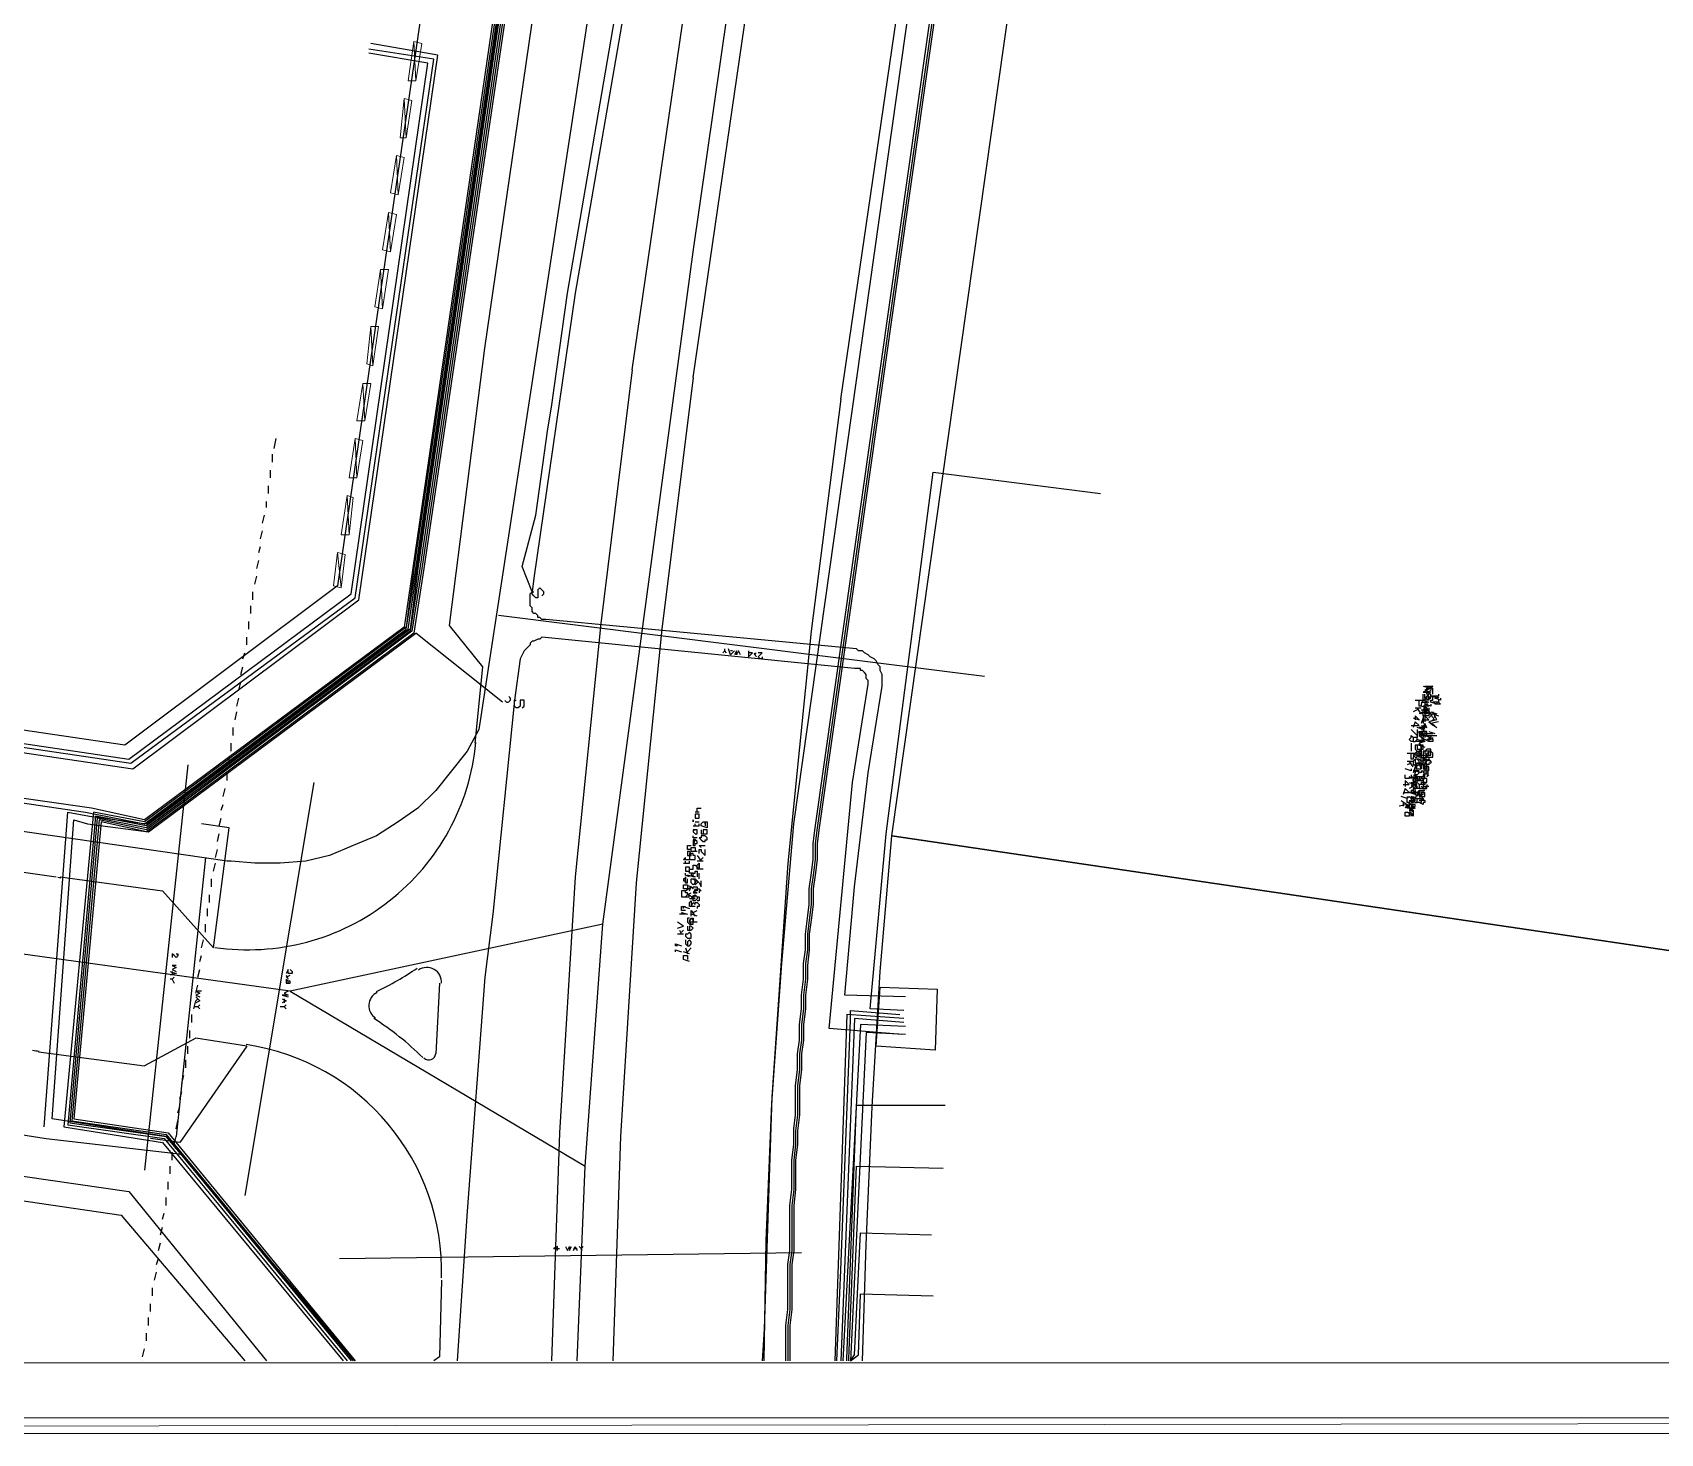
# Model space of a CAD drawing. Header units: inches. Extents: x 5 to 844, y 8 to 596.
# Drawn here: x 352.4 to 458.8, y 8.1 to 99.7 of the extents above; entities that cross this region are included whole.
import ezdxf

# ---------------------------------------------------------------- set-up
doc = ezdxf.new("R2010")
doc.units = ezdxf.units.IN
doc.header["$MEASUREMENT"] = 0
doc.layers.add('PDF_Geometry', color=7, linetype='Continuous', true_color=0x989898)

msp = doc.modelspace()

# ---------------------------------------------------------------- linework, layer by layer
at = {"layer": 'PDF_Geometry', "color": 3, "lineweight": 25}
for points in [[(262.93, 62.37), (268.46, 61.6), (334.93, 51.83), (355.88, 48.74), (359.74, 47.97), (376.84, 60.7), (377.48, 64.68), (408.85, 277.07), (409.49, 281.96), (398.05, 297.39), (393.81, 298.03), (395.61, 315), (400.24, 314.48), (415.92, 326.06), (437.65, 474.55), (441.25, 499.49), (428.52, 514.79), (423.25, 515.05), (424.54, 537.16), (433.15, 536.9), (448.71, 549.89), (454.88, 591.67)], [(454.62, 591.67), (448.58, 550.02), (433.15, 537.16), (424.41, 537.29), (422.99, 514.79), (428.39, 514.66), (441.12, 499.49), (437.39, 474.55), (415.66, 326.18), (400.24, 314.74), (395.48, 315.26), (393.68, 298.03), (397.92, 297.39), (409.37, 281.83), (408.72, 277.07), (377.35, 64.68), (376.84, 60.83), (359.74, 48.1), (356.4, 48.74), (354.47, 28.17), (360.9, 27.14), (372.72, 12.87)], [(455.01, 591.67), (448.83, 549.76), (433.28, 536.77), (424.79, 536.9), (423.38, 515.17), (428.65, 515.05), (441.51, 499.49), (437.78, 474.55), (416.05, 326.06), (400.37, 314.36), (395.87, 314.87), (394.07, 298.29), (398.18, 297.77), (409.75, 281.96), (409.11, 277.07), (377.74, 64.68), (377.1, 60.57), (359.87, 47.71), (356.65, 48.35), (354.85, 28.43), (361.15, 27.53), (373.24, 12.87)], [(455.13, 591.67), (448.96, 549.76), (433.28, 536.64), (424.92, 536.77), (423.64, 515.3), (428.65, 515.05), (441.64, 499.62), (437.91, 474.55), (416.18, 325.93), (400.37, 314.23), (395.87, 314.61), (394.19, 298.41), (398.18, 297.77), (409.88, 281.96), (409.24, 277.07), (377.87, 64.68), (377.22, 60.57), (359.87, 47.58), (356.78, 48.23), (354.98, 28.56), (361.15, 27.66), (373.37, 12.87)], [(455.26, 591.67), (449.09, 549.63), (433.28, 536.52), (425.05, 536.77), (423.64, 515.43), (428.65, 515.3), (441.76, 499.62), (438.04, 474.55), (416.31, 325.93), (400.37, 314.1), (395.99, 314.61), (394.32, 298.54), (398.18, 298.03), (410.01, 282.09), (409.37, 277.07), (378, 64.68), (377.35, 60.44), (359.87, 47.45), (356.91, 48.1), (355.11, 28.68), (361.28, 27.78), (373.5, 12.87)], [(400.24, 12.87), (400.37, 20.71), (400.75, 29.71), (401.39, 38.84), (402.17, 47.97), (411.55, 114.31), (429.81, 127.68), (435.08, 126.91), (436.62, 138.74), (430.19, 139.64), (416.69, 157.89), (434.18, 276.3), (448.06, 372.85), (466.96, 500.13), (484.7, 515.05), (492.42, 514.66), (494.09, 532.27), (488.05, 532.4), (473.9, 549.37), (474.68, 554.64), (475.96, 563), (480.2, 591.67)], [(269.87, 340.84), (269.23, 333.51), (395.74, 314.87), (393.94, 298.16), (398.05, 297.64), (409.62, 281.96), (408.98, 277.07), (377.61, 64.68), (377.1, 60.7), (359.87, 47.84), (356.53, 48.48), (354.73, 28.3), (361.02, 27.4), (372.98, 12.87)], [(353.18, 28.17), (354.73, 48.74), (356.14, 48.48), (359.87, 47.97), (376.97, 60.7), (390.47, 152.49), (409.62, 281.96), (398.05, 297.39), (393.29, 297.9), (394.45, 313.97)], [(390.08, 293.14), (390.72, 298.16), (397.92, 297.13), (409.24, 281.83), (404.61, 250.07), (390.08, 152.49), (376.71, 60.83), (359.74, 48.23), (356.27, 49), (299.44, 57.1), (261.77, 62.37), (260.36, 62.5), (259.72, 62.63), (260.49, 67.77)], [(385.07, 63.14), (384.42, 64.81), (385.32, 68.15), (386.09, 73.81), (386.35, 75.22), (387.38, 82.68), (390.59, 101.32), (393.42, 121.64), (396.12, 141.31), (398.82, 161.36)], [(399.34, 161.36), (396.64, 141.31), (393.94, 121.51), (391.11, 101.32), (387.89, 82.68), (385.19, 64.04), (385.07, 63.14)], [(401.65, 12.87), (401.65, 13.26), (401.65, 14.16), (401.65, 15.18), (401.78, 16.21), (401.78, 17.11), (401.78, 18.14), (401.78, 19.17), (401.91, 20.07), (401.91, 21.1), (401.91, 22.13), (401.91, 23.03), (402.04, 24.06), (402.04, 25.08), (402.04, 25.98), (402.17, 27.01), (402.17, 28.04), (402.29, 28.94), (402.29, 29.97), (402.29, 30.87), (402.42, 31.9), (402.42, 32.93), (402.55, 33.83), (402.55, 34.86), (402.68, 35.88), (402.68, 36.78), (402.81, 37.81), (402.81, 38.84), (402.94, 39.74), (402.94, 40.77), (403.07, 41.8), (403.19, 42.7), (403.19, 43.73), (403.32, 44.63), (403.45, 45.65), (403.45, 46.68), (403.58, 47.71), (412.71, 111.99)], [(412.84, 111.87), (403.71, 47.71), (403.58, 46.68), (403.58, 45.65), (403.45, 44.63), (403.32, 43.73), (403.32, 42.7), (403.19, 41.67), (403.07, 40.77), (403.07, 39.74), (402.94, 38.84), (402.94, 37.81), (402.81, 36.78), (402.81, 35.88), (402.68, 34.86), (402.68, 33.83), (402.55, 32.93), (402.55, 31.9), (402.42, 30.87), (402.42, 29.97), (402.42, 28.94), (402.29, 27.91), (402.29, 27.01), (402.17, 25.98), (402.17, 25.08), (402.17, 24.06), (402.04, 23.03), (402.04, 22.13), (402.04, 21.1), (402.04, 20.07), (401.91, 19.17), (401.91, 18.14), (401.91, 17.11), (401.91, 16.21), (401.78, 15.18), (401.78, 14.16), (401.78, 13.26), (401.78, 12.87)], [(412.97, 111.87), (403.84, 47.71), (403.71, 46.68), (403.71, 45.65), (403.58, 44.63), (403.45, 43.73), (403.45, 42.7), (403.32, 41.67), (403.19, 40.77), (403.19, 39.74), (403.07, 38.71), (403.07, 37.81), (402.94, 36.78), (402.94, 35.88), (402.81, 34.86), (402.81, 33.83), (402.68, 32.93), (402.68, 31.9), (402.55, 30.87), (402.55, 29.97), (402.55, 28.94), (402.42, 27.91), (402.42, 27.01), (402.29, 25.98), (402.29, 25.08), (402.29, 24.06), (402.17, 23.03), (402.17, 22.13), (402.17, 21.1), (402.17, 20.07), (402.04, 19.17), (402.04, 18.14), (402.04, 17.11), (402.04, 16.21), (401.91, 15.18), (401.91, 14.16), (401.91, 13.26), (401.91, 12.87)], [(409.49, 36.66), (405.51, 36.78), (406.15, 43.85), (407.05, 51.31), (407.95, 56.97), (407.95, 57.1), (407.95, 57.35), (407.95, 57.61), (407.95, 57.74), (407.82, 58), (407.82, 58.25), (407.69, 58.38), (407.57, 58.64), (407.44, 58.77), (407.18, 58.9), (407.05, 59.03), (406.79, 59.15), (406.67, 59.28), (406.41, 59.28), (406.28, 59.41), (385.97, 61.34), (385.84, 61.34), (385.71, 61.34), (385.58, 61.47), (385.45, 61.47), (385.45, 61.6), (385.32, 61.73), (385.19, 61.73), (385.07, 61.85), (385.07, 61.98), (385.07, 62.11), (384.94, 62.24), (384.94, 62.37), (384.94, 62.5), (384.94, 62.63), (384.94, 62.75), (384.94, 62.88), (384.94, 63.01), (385.07, 63.14)], [(414.64, 57.61), (382.88, 61.6)], [(373.5, 12.87), (361.15, 27.53), (353.7, 28.68), (355.11, 48.23), (356.01, 47.97), (360, 47.45), (377.48, 60.44)], [(383.14, 55.94), (377.48, 60.44)], [(409.24, 34.21), (404.48, 34.6), (406.02, 50.67), (407.05, 57.1), (407.05, 57.23), (407.05, 57.35), (406.92, 57.48), (406.92, 57.61), (406.92, 57.74), (406.79, 57.87), (406.67, 58), (406.54, 58), (406.54, 58.13), (406.41, 58.13), (406.28, 58.13), (406.15, 58.13), (385.71, 60.18), (385.58, 60.05), (385.45, 60.05), (385.19, 59.93), (385.07, 59.93), (384.94, 59.8), (384.94, 59.67), (384.81, 59.54), (384.68, 59.41), (384.55, 59.28), (384.3, 58.77), (383.91, 56.07)], [(383.91, 56.07), (382.5, 42.06), (381.98, 37.94), (380.82, 22.64), (380.18, 12.87)], [(138.61, 12.87), (133.72, 27.4), (143.49, 45.01), (153.39, 46.81), (160.46, 47.84), (170.88, 48.87), (178.98, 49.38), (188.36, 49.51), (196.46, 49.25), (223.2, 46.3), (265.12, 40.38), (304.84, 34.6), (344.31, 28.81), (353.31, 27.4), (362.18, 26.37), (373.37, 12.87)], [(363.72, 45.78), (361.8, 27.53)], [(372.47, 19.56), (402.68, 19.94)]]:
    msp.add_lwpolyline(points, dxfattribs=at)
at = {"layer": 'PDF_Geometry', "color": 7, "lineweight": 25}
for points in [[(388.02, 12.87), (388.54, 25.6), (389.69, 41.41), (395.61, 85.38), (401.91, 129.35), (404.61, 147.74), (426.34, 294.04), (428.39, 300.21), (430.06, 306.51), (431.35, 312.81), (439.45, 376.2), (448.06, 439.58), (457.06, 502.96)], [(328.37, 155.32), (385.45, 153.14), (372.34, 63.53), (358.45, 53.11), (300.08, 61.73), (312.68, 155.96), (328.37, 155.32)], [(431.48, 120.87), (509.9, 109.29), (499.1, 33.83), (408.59, 47.2), (417.59, 110.71), (431.48, 120.87)], [(369.25, 37.04), (226.16, 56.84), (214.85, 58.9), (203.53, 60.44), (192.09, 61.21), (180.65, 61.21), (169.21, 60.7), (157.89, 59.41), (146.58, 57.48), (135.39, 54.91), (124.34, 51.7), (113.67, 47.84), (92.58, 37.17), (71.88, 25.98), (51.44, 14.16), (49.38, 12.87)], [(397.79, 59.15), (397.67, 59.28), (397.54, 59.15)], [(397.67, 59.28), (397.67, 59.41)], [(398.31, 59.28), (398.05, 59.03), (397.92, 59.41)], [(398.18, 59.28), (398.05, 59.28)], [(398.69, 59.03), (398.57, 59.28), (398.44, 59.03), (398.44, 59.28), (398.31, 59.03)], [(399.21, 59.28), (399.21, 58.9), (399.47, 59.15), (399.21, 59.15)], [(399.72, 59.15), (399.59, 59.03)], [(399.59, 59.15), (399.72, 58.9)], [(400.11, 58.9), (400.11, 58.9), (400.11, 58.77), (399.98, 58.77), (399.85, 58.9), (399.98, 59.03), (400.11, 59.15), (399.85, 59.15)], [(443.31, 56.97), (443.82, 56.84), (443.31, 56.58), (443.69, 56.58)], [(443.56, 56.07), (443.69, 56.2), (443.69, 56.33), (443.56, 56.33), (443.43, 56.2), (443.43, 56.07), (443.31, 56.07), (443.31, 56.2), (443.31, 56.33), (443.31, 56.45)], [(443.43, 56.97), (443.95, 56.97), (443.43, 56.71), (443.82, 56.58)], [(443.69, 56.07), (443.69, 56.2), (443.82, 56.2), (443.82, 56.33), (443.82, 56.45), (443.69, 56.45), (443.56, 56.33), (443.56, 56.2), (443.43, 56.2), (443.43, 56.33), (443.43, 56.45)], [(443.95, 56.45), (443.95, 56.45), (443.95, 56.58), (443.95, 56.71), (443.95, 56.84), (443.82, 56.84), (443.82, 56.71), (443.69, 56.58), (443.69, 56.45), (443.56, 56.45), (443.56, 56.58), (443.56, 56.71), (443.56, 56.84), (443.69, 56.84)], [(444.33, 56.45), (444.33, 56.33), (443.95, 56.33)], [(442.92, 55.43), (442.66, 55.3)], [(442.79, 56.07), (443.31, 56.07), (443.18, 55.81), (443.18, 55.68), (443.05, 55.68), (443.05, 55.81), (443.05, 56.07)], [(442.79, 55.55), (443.18, 55.55)], [(443.18, 55.17), (442.92, 55.55)], [(443.18, 55.94), (443.56, 55.94)], [(443.56, 55.55), (443.18, 55.68)], [(443.18, 55.43), (443.56, 55.43), (443.56, 55.17), (443.43, 55.17), (443.43, 55.04), (443.31, 55.04), (443.31, 55.17), (443.31, 55.43)], [(443.31, 56.07), (443.69, 55.94)], [(443.69, 55.68), (443.31, 55.68)], [(443.31, 55.55), (443.69, 55.43), (443.69, 55.3), (443.56, 55.17), (443.43, 55.17), (443.43, 55.3), (443.43, 55.43)], [(443.69, 55.55), (443.69, 55.43), (443.31, 55.43)], [(443.31, 55.3), (443.82, 55.17), (443.56, 55.55), (443.43, 55.17)], [(443.82, 55.94), (443.82, 56.07), (443.95, 56.07), (443.95, 56.2), (443.95, 56.33), (443.82, 56.33), (443.69, 56.2), (443.69, 56.07), (443.56, 56.07), (443.43, 56.2), (443.56, 56.2), (443.56, 56.33)], [(443.43, 55.94), (443.43, 55.55)], [(443.82, 55.81), (443.82, 55.68), (443.43, 55.81)], [(443.56, 55.94), (443.56, 55.68)], [(444.21, 56.33), (444.21, 56.33), (444.33, 56.2), (443.82, 56.33)], [(444.21, 55.94), (444.21, 55.81), (443.82, 55.94)], [(444.33, 56.07), (444.33, 55.94), (443.95, 55.94)], [(444.46, 56.2), (444.46, 56.2), (444.46, 56.07), (444.08, 56.2)], [(444.33, 55.94), (444.46, 55.81), (444.08, 55.81)], [(442.54, 54.4), (443.05, 54.4), (442.79, 54.65), (442.66, 54.27)], [(442.66, 54.91), (443.05, 54.78), (442.79, 55.04), (442.79, 54.78)], [(443.31, 55.3), (443.05, 55.17)], [(443.43, 54.4), (443.43, 54.27), (443.05, 54.27)], [(443.43, 55.3), (443.18, 55.17)], [(443.31, 54.91), (443.18, 54.53)], [(443.18, 54.4), (443.56, 54.27), (443.43, 54.53), (443.31, 54.27)], [(443.18, 54.4), (443.56, 54.27)], [(443.69, 55.17), (443.69, 55.04), (443.31, 55.04)], [(443.31, 55.04), (443.31, 54.53)], [(443.31, 54.78), (443.69, 54.78), (443.43, 55.04), (443.43, 54.65)], [(443.43, 54.14), (443.31, 54.4)], [(443.69, 55.17), (444.08, 55.17)], [(443.82, 55.04), (443.69, 54.91)], [(444.21, 54.78), (443.69, 54.65), (444.08, 54.4)], [(444.08, 54.78), (443.69, 54.65), (443.95, 54.4)], [(443.82, 55.3), (444.21, 55.17)], [(443.95, 55.17), (443.82, 55.04)], [(443.95, 54.91), (443.82, 55.17)], [(444.33, 54.65), (443.82, 54.53), (444.21, 54.27)], [(444.08, 55.04), (443.95, 55.3)], [(443.95, 55.17), (444.33, 55.04)], [(444.21, 54.78), (444.08, 55.04), (443.95, 54.78)], [(442.92, 53.5), (442.92, 53.63), (442.79, 53.63), (442.66, 53.63), (442.66, 53.5), (442.66, 53.37), (442.54, 53.37), (442.41, 53.5), (442.54, 53.63), (442.54, 53.75), (442.66, 53.63), (442.66, 53.5), (442.66, 53.37), (442.79, 53.37), (442.92, 53.5)], [(442.92, 54.14), (442.92, 53.75), (442.54, 54.14)], [(442.54, 53.24), (442.54, 52.73)], [(443.18, 53.5), (443.18, 53.37), (442.79, 53.37)], [(443.31, 54.27), (443.31, 54.14), (442.92, 54.27)], [(442.92, 54.01), (443.31, 53.88), (443.31, 53.63)], [(442.92, 54.01), (442.92, 53.63)], [(443.31, 53.5), (443.31, 53.37), (442.92, 53.5)], [(443.31, 52.98), (443.31, 53.11), (443.18, 53.11), (443.05, 53.24), (443.05, 53.11), (442.92, 53.11), (442.92, 52.98), (442.92, 52.85), (443.05, 52.85), (443.18, 52.85), (443.31, 52.85), (443.31, 52.98)], [(443.05, 54.01), (443.43, 54.01), (443.43, 53.63)], [(443.05, 54.01), (443.05, 53.75)], [(443.18, 53.88), (443.05, 53.75)], [(443.56, 53.88), (443.05, 53.75), (443.43, 53.5)], [(443.18, 53.63), (443.43, 53.37), (443.05, 53.24)], [(443.31, 54.27), (443.18, 54.14)], [(443.56, 53.88), (443.56, 54.01), (443.43, 54.01), (443.31, 54.14), (443.31, 54.01), (443.18, 54.01), (443.18, 53.88), (443.18, 53.75), (443.31, 53.75), (443.43, 53.75), (443.56, 53.75), (443.56, 53.88)], [(443.31, 54.01), (443.18, 53.75)], [(443.31, 53.5), (443.18, 53.37)], [(443.43, 53.75), (443.82, 53.63)], [(443.69, 53.63), (443.69, 53.5), (443.69, 53.37), (443.43, 53.5)], [(443.56, 53.88), (443.95, 53.88)], [(443.56, 53.75), (443.82, 53.75), (443.82, 53.63), (443.82, 53.5), (443.56, 53.5)], [(443.69, 54.01), (444.08, 53.88)], [(443.69, 53.75), (444.21, 53.75)], [(443.69, 53.63), (443.95, 53.5), (443.95, 53.63)], [(443.95, 53.5), (443.95, 53.37), (443.82, 53.37), (443.69, 53.37)], [(442.28, 52.6), (442.79, 52.6), (442.66, 52.34), (442.66, 52.21), (442.54, 52.21), (442.54, 52.34), (442.54, 52.6)], [(443.05, 52.34), (443.05, 52.47), (443.18, 52.47), (443.05, 52.6), (442.92, 52.6), (442.79, 52.6), (442.66, 52.47), (442.79, 52.34), (442.92, 52.34), (442.92, 52.47), (442.92, 52.6)], [(443.05, 51.95), (443.05, 52.08), (442.92, 52.21), (442.79, 52.21), (442.66, 52.08), (442.66, 51.95), (442.66, 51.83), (442.79, 51.83), (442.92, 51.83), (443.05, 51.83), (443.05, 51.95)], [(443.18, 52.98), (443.18, 53.11), (443.05, 53.11), (442.92, 53.11), (442.79, 53.11), (442.79, 52.98), (442.79, 52.85), (442.92, 52.73), (443.05, 52.73), (443.18, 52.85), (443.18, 52.98)], [(443.05, 52.34), (443.05, 52.47), (443.05, 52.6), (443.05, 52.73), (443.18, 52.73), (443.18, 52.6), (443.18, 52.47), (443.18, 52.34), (443.05, 52.34), (442.92, 52.47), (442.79, 52.47), (442.79, 52.6), (442.92, 52.73)], [(443.18, 52.08), (443.05, 52.21), (442.92, 52.21), (442.79, 52.21), (442.79, 52.08), (442.79, 51.95), (442.92, 51.95), (443.05, 51.95), (443.18, 51.95), (443.18, 52.08)], [(442.92, 52.85), (443.18, 52.85), (443.18, 52.73), (443.18, 52.6), (442.92, 52.6)], [(442.92, 52.47), (443.31, 52.47), (443.31, 52.21), (443.31, 52.08), (443.18, 52.08), (443.18, 52.21), (443.18, 52.47)], [(443.05, 53.11), (443.43, 52.98)], [(443.18, 53.11), (443.18, 52.73)], [(443.18, 52.34), (443.56, 52.21), (443.43, 52.21)], [(443.69, 52.6), (443.69, 52.73), (443.56, 52.73), (443.43, 52.73), (443.31, 52.73), (443.31, 52.6), (443.31, 52.47), (443.43, 52.47), (443.56, 52.34), (443.56, 52.47), (443.69, 52.47), (443.69, 52.6)], [(443.31, 52.34), (443.69, 52.34), (443.56, 52.34)], [(443.56, 52.21), (443.56, 52.08), (443.43, 51.95), (443.31, 51.95), (443.31, 52.08), (443.31, 52.21), (443.31, 52.34)], [(443.82, 52.73), (443.82, 52.85), (443.69, 52.85), (443.56, 52.85), (443.43, 52.73), (443.43, 52.6), (443.56, 52.47), (443.69, 52.47), (443.82, 52.47), (443.82, 52.6), (443.82, 52.73)], [(443.69, 52.34), (443.69, 52.21), (443.56, 52.08), (443.43, 52.08), (443.43, 52.21), (443.43, 52.34)], [(443.43, 52.21), (443.82, 52.08), (443.69, 52.21)], [(443.82, 52.08), (443.82, 51.95), (443.69, 51.95), (443.69, 51.83), (443.56, 51.83), (443.56, 51.95), (443.43, 51.95), (443.56, 52.08), (443.56, 52.21)], [(443.95, 52.47), (443.95, 52.6), (443.82, 52.73), (443.69, 52.73), (443.69, 52.6), (443.56, 52.6), (443.56, 52.47), (443.56, 52.34), (443.69, 52.34), (443.82, 52.34), (443.95, 52.34), (443.95, 52.47)], [(442.54, 51.57), (442.54, 51.44), (442.15, 51.57)], [(442.54, 51.18), (442.54, 50.93), (442.41, 51.05), (442.41, 50.93), (442.28, 50.93), (442.15, 50.93), (442.15, 51.05), (442.15, 51.18)], [(442.28, 52.08), (442.66, 52.08)], [(442.54, 51.95), (442.28, 51.83)], [(442.66, 51.7), (442.41, 52.08)], [(442.79, 51.7), (442.66, 51.31)], [(443.05, 51.44), (442.66, 51.44)], [(442.66, 51.18), (443.05, 51.05), (443.05, 50.93), (442.92, 50.8), (442.79, 50.8), (442.79, 50.93), (442.79, 51.18)], [(443.18, 51.83), (443.18, 51.95), (443.05, 51.95), (442.92, 51.95), (442.79, 51.83), (442.79, 51.7), (442.92, 51.57), (443.05, 51.57), (443.18, 51.57), (443.18, 51.7), (443.18, 51.83)], [(442.92, 51.83), (442.79, 51.31)], [(443.05, 51.83), (442.79, 51.7)], [(442.92, 51.44), (443.05, 51.31), (442.92, 51.18), (442.79, 51.18), (442.79, 51.31), (442.79, 51.44)], [(443.18, 51.44), (443.18, 51.31), (442.79, 51.44)], [(442.92, 51.95), (443.31, 51.95)], [(443.18, 51.57), (443.05, 51.95)], [(443.43, 51.83), (443.31, 51.57), (443.43, 51.57), (443.43, 51.7), (443.43, 51.83), (443.31, 51.83), (443.18, 51.83), (443.18, 51.7), (443.18, 51.57)], [(443.18, 51.44), (443.43, 51.44)], [(443.18, 50.93), (443.43, 50.93), (443.43, 51.05), (443.43, 51.18), (443.31, 51.18), (443.31, 51.05), (443.18, 51.05), (443.18, 50.93), (443.31, 50.93)], [(443.43, 51.95), (443.43, 51.57), (443.56, 51.57), (443.56, 51.7), (443.56, 51.83), (443.43, 51.95), (443.43, 51.83), (443.31, 51.83), (443.31, 51.7), (443.31, 51.57)], [(443.31, 51.44), (443.56, 51.44)], [(443.31, 51.44), (443.31, 51.31), (443.43, 51.31), (443.43, 51.18)], [(443.56, 51.7), (443.56, 51.44), (443.69, 51.44), (443.69, 51.57), (443.69, 51.7), (443.56, 51.7), (443.43, 51.7), (443.43, 51.57), (443.43, 51.44)], [(443.43, 51.44), (443.56, 51.44), (443.56, 51.31)], [(443.43, 51.31), (443.69, 51.31)], [(443.56, 51.31), (443.56, 51.18), (443.69, 51.18), (443.56, 51.05)], [(442.02, 50.54), (442.41, 50.54), (442.15, 50.8), (442.15, 50.41)], [(442.02, 50.03), (442.41, 50.03), (442.15, 50.28), (442.02, 49.9)], [(442.41, 50.67), (442.79, 50.54)], [(442.66, 50.41), (442.41, 50.28)], [(442.79, 50.15), (442.79, 50.03), (442.92, 50.03), (442.41, 50.03)], [(442.66, 50.03), (442.79, 49.9), (442.41, 50.03)], [(442.54, 51.05), (442.92, 51.05), (442.92, 50.8), (442.79, 50.8), (442.79, 50.67), (442.66, 50.8), (442.66, 50.93), (442.66, 51.05)], [(442.54, 50.67), (442.92, 50.67)], [(442.79, 50.54), (442.54, 50.41)], [(442.79, 50.28), (442.54, 50.54)], [(442.79, 50.03), (442.79, 50.15), (442.79, 50.28), (442.66, 50.28), (442.66, 50.15), (442.54, 50.15), (442.54, 50.03), (442.66, 50.03)], [(442.79, 49.9), (442.54, 50.03)], [(442.79, 50.93), (442.79, 50.67), (442.92, 50.67), (442.92, 50.8), (442.92, 50.93), (442.79, 50.93), (442.66, 50.93), (442.66, 50.8), (442.66, 50.67)], [(442.92, 50.28), (442.66, 50.67)], [(442.92, 50.28), (442.92, 50.41), (442.79, 50.41), (442.79, 50.54), (442.92, 50.67), (443.05, 50.54), (443.05, 50.41), (443.05, 50.28), (442.92, 50.28), (442.79, 50.28), (442.66, 50.41), (442.66, 50.54), (442.66, 50.67), (442.79, 50.67)], [(442.66, 50.54), (442.92, 50.54)], [(443.05, 50.15), (442.92, 49.77), (442.66, 50.15)], [(443.18, 50.93), (443.18, 51.05), (443.05, 51.05), (442.92, 51.05), (442.79, 51.05), (442.79, 50.93), (442.79, 50.8), (442.92, 50.8), (443.05, 50.8), (443.18, 50.93)], [(442.79, 50.54), (442.92, 50.41)], [(443.18, 50.03), (443.18, 50.15), (443.05, 50.15), (442.92, 50.03), (442.92, 49.9), (443.05, 49.9), (443.05, 49.77), (443.18, 49.9), (443.18, 50.03)], [(443.05, 50.8), (443.31, 50.8), (443.31, 50.93), (443.31, 51.05), (443.18, 51.05), (443.05, 51.05), (443.05, 50.93), (443.18, 50.8)], [(443.43, 50.54), (443.18, 50.54), (443.05, 50.54)], [(443.31, 50.28), (443.05, 50.28)], [(443.31, 50.03), (443.31, 50.15), (443.18, 50.15), (443.05, 50.15), (443.05, 50.03), (443.05, 49.9), (443.18, 49.9), (443.31, 49.9), (443.31, 50.03)], [(443.56, 50.67), (443.18, 50.67), (443.18, 50.54)], [(443.43, 50.28), (443.18, 50.41)], [(443.43, 50.15), (443.18, 50.15)], [(443.43, 49.9), (443.43, 50.03), (443.31, 50.03), (443.18, 50.03), (443.18, 49.9), (443.18, 49.77), (443.31, 49.77), (443.43, 49.77), (443.43, 49.9)], [(443.31, 50.67), (443.56, 50.67), (443.56, 50.8), (443.56, 50.93), (443.43, 50.93), (443.31, 50.93), (443.31, 50.8), (443.31, 50.67)], [(443.31, 50.67), (443.31, 50.41)], [(443.69, 50.41), (443.31, 50.41)], [(443.43, 50.28), (443.31, 50.28), (443.43, 50.28)], [(443.43, 50.67), (443.43, 50.54)], [(443.56, 50.41), (443.43, 50.28), (443.56, 50.28), (443.56, 50.41)], [(443.56, 50.54), (443.56, 50.41)], [(443.56, 50.15), (443.56, 50.15)], [(395.87, 48.74), (395.87, 48.87), (395.87, 49), (396.12, 49)], [(441.89, 49.51), (442.28, 49.25), (441.76, 49.13)], [(442.28, 49.77), (442.28, 49.64), (441.89, 49.77)], [(442.02, 49.38), (442.02, 49.13)], [(442.54, 49.25), (442.54, 49.13), (442.66, 49.13), (442.66, 49), (442.54, 49), (442.54, 48.87), (442.41, 49), (442.28, 49.25), (442.15, 49)], [(442.66, 49.51), (442.66, 49.64), (442.54, 49.64), (442.54, 49.51), (442.41, 49.38), (442.28, 49.38), (442.28, 49.51), (442.28, 49.64), (442.41, 49.77), (442.54, 49.64), (442.54, 49.51), (442.54, 49.38), (442.66, 49.38), (442.66, 49.51)], [(442.79, 49.13), (442.79, 49.25), (442.66, 49.25), (442.54, 49.25), (442.54, 49.13), (442.54, 49), (442.41, 49), (442.28, 49), (442.28, 49.13), (442.41, 49.25), (442.41, 49.38), (442.54, 49.25), (442.54, 49.13), (442.54, 49), (442.66, 49), (442.79, 49.13)], [(442.41, 49.51), (442.79, 49.51), (442.54, 49.77), (442.54, 49.38)], [(442.66, 49.13), (442.66, 49.25), (442.54, 49.25), (442.41, 49.25), (442.41, 49.13), (442.41, 49), (442.54, 49), (442.66, 49), (442.66, 49.13)], [(442.54, 49.25), (442.79, 49), (442.41, 48.87)], [(442.92, 49.64), (442.54, 49.77), (442.54, 49.64)], [(442.79, 49.38), (442.92, 49.38), (442.92, 49.51), (442.92, 49.64), (442.79, 49.64), (442.66, 49.77), (442.66, 49.64), (442.54, 49.64), (442.54, 49.51), (442.54, 49.38), (442.66, 49.38), (442.79, 49.51), (442.79, 49.64), (442.66, 49.77)], [(442.79, 49.38), (442.54, 49.51)], [(442.66, 49.13), (442.54, 48.87)], [(442.79, 49.77), (442.79, 49.64)], [(442.92, 49.38), (442.79, 49.38), (442.92, 49.38)], [(442.92, 49.64), (443.18, 49.64), (443.05, 49.64)], [(443.18, 49.64), (443.18, 49.51), (443.18, 49.38), (443.05, 49.38), (442.92, 49.38)], [(443.05, 49.77), (443.31, 49.77)], [(443.18, 49.77), (443.31, 49.64), (443.31, 49.51), (443.18, 49.51), (443.05, 49.51)], [(443.43, 49.51), (443.43, 49.38), (443.31, 49.38), (443.31, 49.25), (443.05, 49.38)], [(443.18, 49.64), (443.43, 49.51), (443.31, 49.51)], [(395.61, 48.1), (395.61, 48.23), (395.61, 48.1)], [(395.61, 47.84), (395.87, 47.84), (395.99, 47.84), (395.99, 47.97)], [(395.99, 48.74), (395.74, 48.74)], [(395.74, 48.48), (395.74, 48.35), (395.87, 48.35), (395.99, 48.35), (395.99, 48.48), (395.99, 48.61), (395.87, 48.61), (395.74, 48.61), (395.74, 48.48)], [(395.74, 48.1), (395.99, 48.1)], [(395.74, 47.84), (395.74, 47.97)], [(396.38, 47.97), (396.38, 48.1), (396.51, 48.1), (396.51, 47.97), (396.51, 47.71), (396.12, 47.84), (396.12, 47.97), (396.25, 48.1), (396.38, 48.1), (396.38, 47.97), (396.38, 47.84)], [(442.54, 48.48), (442.54, 48.74), (442.41, 48.74), (442.41, 48.61), (442.41, 48.48), (442.28, 48.48), (442.15, 48.48), (442.15, 48.61), (442.15, 48.74), (442.28, 48.74)], [(442.66, 48.87), (442.66, 48.48), (442.28, 48.74)], [(442.41, 48.87), (442.66, 48.87)], [(442.54, 48.87), (442.66, 48.74), (442.66, 48.61), (442.54, 48.61), (442.41, 48.61)], [(395.61, 47.58), (395.61, 47.45), (395.74, 47.33), (395.87, 47.33), (395.87, 47.45), (395.87, 47.58), (395.61, 47.58), (395.74, 47.58)], [(395.61, 47.07), (395.61, 47.2)], [(395.87, 47.07), (395.61, 47.07), (395.74, 47.07)], [(395.61, 46.55), (395.74, 46.94), (395.61, 46.94), (395.61, 46.81), (395.61, 46.68), (395.61, 46.55), (395.74, 46.55), (395.74, 46.68), (395.87, 46.68), (395.87, 46.81), (395.74, 46.94)], [(395.99, 47.07), (396.12, 46.94), (396.25, 46.81), (396.38, 46.81), (396.38, 46.94), (396.51, 46.94), (396.51, 47.07), (396.38, 47.2), (396.25, 47.2), (396.12, 47.2), (396.12, 47.07), (395.99, 47.07)], [(396.12, 47.58), (396.12, 47.45), (396.12, 47.33), (396.25, 47.33), (396.38, 47.33), (396.51, 47.33), (396.51, 47.45), (396.51, 47.58), (396.38, 47.58), (396.25, 47.58), (396.25, 47.45), (396.25, 47.33), (396.38, 47.33)], [(406.67, 12.87), (406.92, 20.46), (407.31, 29.46), (407.82, 38.33), (408.59, 47.2), (499.1, 33.83), (497.18, 18.01), (496.79, 12.87)], [(395.09, 45.65), (395.09, 45.78), (394.97, 45.65), (395.09, 45.65), (395.35, 45.65)], [(395.48, 46.3), (395.22, 46.3), (395.22, 46.43), (395.22, 46.55), (395.35, 46.55), (395.48, 46.55)], [(395.22, 46.04), (395.22, 45.91), (395.35, 45.91), (395.48, 45.91), (395.48, 46.04), (395.35, 46.17), (395.22, 46.17), (395.22, 46.04)], [(395.35, 45.78), (395.35, 45.65), (395.48, 45.65), (395.61, 45.65), (395.74, 45.65), (395.74, 45.78), (395.74, 45.91), (395.61, 45.91), (395.61, 46.04), (395.48, 46.04), (395.35, 46.04), (395.35, 45.91), (395.35, 45.78)], [(395.87, 46.17), (395.48, 46.17), (395.48, 46.3), (395.48, 46.43), (395.61, 46.43), (395.74, 46.43), (395.74, 46.3), (395.74, 46.17)], [(395.87, 45.91), (396.12, 45.53)], [(396.12, 46.43), (395.99, 46.55), (396.38, 46.55)], [(395.99, 46.04), (395.99, 46.17), (395.99, 46.3), (396.12, 46.3), (396.12, 46.17), (396.38, 45.91), (396.38, 46.3)], [(396.12, 45.65), (396.25, 45.78)], [(142.85, 12.87), (138.09, 27.01), (146.06, 41.41), (153.01, 42.7), (159.95, 43.73), (166.89, 44.5), (173.96, 45.14), (181.03, 45.4), (188.1, 45.53), (195.05, 45.27), (202.12, 44.88), (209.19, 44.11), (216.13, 43.21), (254.96, 37.56), (254.83, 17.63), (256.5, 12.87), (254.83, 17.63), (254.96, 37.56), (358.2, 22.38), (366.3, 12.87)], [(394.97, 45.4), (395.35, 45.4), (395.35, 45.53)], [(395.09, 45.4), (395.09, 45.53)], [(395.35, 45.14), (395.09, 45.14), (395.09, 45.01), (395.09, 44.88), (395.22, 44.88), (395.35, 44.88), (395.35, 45.01), (395.35, 45.14)], [(395.35, 44.5), (395.09, 44.63), (395.09, 44.75)], [(395.61, 44.75), (395.35, 44.75), (395.35, 44.88), (395.35, 45.01), (395.48, 45.01), (395.61, 45.01)], [(395.48, 44.75), (395.48, 44.63), (395.74, 44.5), (395.61, 44.5), (395.61, 44.63), (395.61, 44.75), (395.74, 44.75), (395.74, 44.88), (395.87, 44.88), (395.87, 44.75), (395.87, 44.63), (395.87, 44.5)], [(395.61, 45.01), (395.61, 45.14), (395.61, 45.27), (395.74, 45.27), (395.99, 45.01), (395.99, 45.27)], [(396.25, 45.53), (395.87, 45.53)], [(396.25, 45.01), (395.87, 45.01), (395.87, 45.27), (395.99, 45.4), (395.99, 45.27), (395.99, 45.01)], [(395.99, 44.37), (395.99, 44.75)], [(395.09, 44.11), (395.09, 44.37), (395.09, 44.5), (395.09, 44.37), (394.97, 44.37), (394.97, 44.24), (395.09, 44.24), (395.09, 44.11), (395.22, 44.11), (395.22, 44.24), (395.22, 44.37)], [(395.35, 43.73), (394.97, 43.73), (394.97, 43.85), (394.97, 43.98), (395.09, 43.98), (395.22, 43.98), (395.22, 43.85), (395.22, 43.73)], [(395.09, 43.6), (395.48, 43.85), (395.09, 43.98)], [(395.61, 44.5), (395.22, 44.63)], [(395.35, 43.6), (395.48, 43.85), (395.61, 43.73), (395.61, 43.85), (395.74, 43.85), (395.87, 43.85), (395.87, 43.73), (395.87, 43.6), (395.74, 43.6)], [(395.61, 44.37), (395.74, 44.24), (395.74, 44.11), (395.61, 43.98), (395.48, 44.11), (395.48, 44.24), (395.48, 44.37), (395.61, 44.37), (395.74, 44.37), (395.87, 44.24), (395.87, 44.11), (395.74, 43.98)], [(395.74, 43.73), (395.61, 43.47), (395.87, 43.47), (395.74, 43.47), (395.74, 43.6), (395.87, 43.73), (395.99, 43.73), (396.12, 43.6), (395.99, 43.6), (395.99, 43.47)], [(395.74, 43.98), (395.74, 44.11), (395.74, 44.24), (395.87, 44.24), (395.99, 44.11), (396.12, 43.85), (396.12, 44.24)], [(394.84, 43.34), (394.84, 43.21), (394.97, 43.21), (395.09, 43.21), (395.22, 43.34), (395.22, 43.47), (395.09, 43.47), (395.09, 43.6), (394.97, 43.6), (394.84, 43.6), (394.84, 43.47), (394.84, 43.34)], [(395.09, 42.31), (394.84, 42.31), (394.84, 42.44), (394.84, 42.57), (394.97, 42.57), (395.09, 42.57)], [(394.97, 43.21), (395.35, 43.21), (395.22, 43.47)], [(394.97, 42.44), (394.97, 42.57), (395.35, 42.44)], [(395.22, 43.34), (395.48, 43.47)], [(395.35, 43.34), (395.61, 43.08)], [(395.74, 43.08), (395.35, 43.08)], [(395.74, 42.57), (395.35, 42.57), (395.35, 42.83), (395.48, 42.95), (395.48, 42.83), (395.48, 42.57)], [(395.48, 43.21), (395.74, 43.34)], [(395.48, 42.57), (395.61, 42.83), (395.74, 42.7), (395.74, 42.83), (395.87, 42.83), (395.99, 42.7), (395.99, 42.57), (395.87, 42.57), (395.87, 42.44)], [(395.74, 43.34), (395.87, 43.21), (395.87, 43.08), (395.74, 42.95), (395.61, 42.95), (395.61, 43.08), (395.61, 43.21), (395.74, 43.21), (395.74, 43.34), (395.87, 43.21), (395.99, 43.21), (395.99, 43.08), (395.99, 42.95), (395.87, 42.95)], [(394.58, 41.16), (394.97, 41.28), (394.58, 41.54)], [(395.09, 42.06), (394.71, 42.06)], [(394.97, 42.06), (394.97, 42.06), (394.84, 42.18), (395.22, 42.06)], [(395.35, 41.8), (395.22, 41.8), (395.22, 41.67), (395.22, 41.54), (395.35, 41.41), (395.48, 41.41), (395.61, 41.41), (395.61, 41.54), (395.61, 41.67), (395.48, 41.8), (395.35, 41.67), (395.35, 41.54), (395.48, 41.41)], [(395.87, 41.54), (395.35, 41.54), (395.48, 41.8), (395.61, 41.8), (395.61, 41.67), (395.61, 41.54)], [(395.48, 42.31), (395.74, 41.93)], [(395.48, 41.93), (395.48, 42.31)], [(395.87, 41.93), (395.48, 42.06)], [(395.61, 42.18), (395.87, 42.31)], [(389.69, 41.41), (369.25, 37.04)], [(394.97, 40.77), (394.58, 40.77)], [(394.71, 41.03), (394.84, 40.77)], [(394.84, 40.9), (394.97, 41.03)], [(395.09, 40.64), (395.22, 40.51), (395.35, 40.51), (395.48, 40.51), (395.48, 40.64), (395.48, 40.77), (395.35, 40.9), (395.22, 40.77), (395.09, 40.77), (395.09, 40.64)], [(395.22, 41.28), (395.22, 41.16), (395.22, 41.03), (395.35, 41.03), (395.48, 41.03), (395.61, 41.16), (395.48, 41.28), (395.35, 41.28), (395.35, 41.16), (395.35, 41.03), (395.48, 41.03)], [(361.8, 39.48), (361.8, 39.48), (361.92, 39.48), (361.92, 39.36), (361.8, 39.23), (361.67, 39.36), (361.54, 39.48), (361.54, 39.23)], [(394.58, 40), (394.45, 40), (394.45, 40.13), (394.84, 40)], [(394.45, 39.61), (394.45, 39.61), (394.45, 39.74), (394.84, 39.61)], [(395.35, 39.48), (394.97, 39.61)], [(395.09, 40.38), (395.09, 40.26), (395.09, 40.13), (395.22, 40), (395.35, 40), (395.48, 40.13), (395.48, 40.26), (395.35, 40.38), (395.22, 40.26), (395.22, 40.13), (395.22, 40), (395.35, 40)], [(395.09, 39.87), (395.22, 39.48)], [(395.22, 39.61), (395.48, 39.87)], [(361.41, 38.33), (361.8, 38.2), (361.41, 38.07)], [(361.8, 38.71), (361.54, 38.71), (361.8, 38.58), (361.54, 38.46), (361.8, 38.33)], [(361.54, 38.33), (361.54, 38.07)], [(369.25, 38.46), (369.25, 38.46), (369.38, 38.33), (369.38, 38.2), (369.25, 38.2), (369.12, 38.2), (369.12, 38.46), (369, 38.2)], [(395.35, 38.97), (394.97, 39.1), (394.97, 39.23), (394.97, 39.36), (395.09, 39.36), (395.22, 39.36), (395.22, 39.23), (395.22, 39.1)], [(361.54, 37.81), (361.41, 37.81)], [(361.67, 37.94), (361.54, 37.81), (361.67, 37.56)], [(369, 38.07), (369.12, 37.81)], [(369, 37.94), (369.25, 38.07)], [(369.12, 37.56), (369.25, 37.56), (369.25, 37.68), (369.12, 37.68), (369, 37.81), (369, 37.68), (369, 37.56), (369.12, 37.56), (369.12, 37.68), (369, 37.81)], [(363.47, 37.04), (363.08, 37.04), (363.34, 36.91), (363.08, 36.78), (363.34, 36.66)], [(363.08, 36.66), (363.34, 36.4), (363.08, 36.27)], [(363.21, 36.53), (363.08, 36.4)], [(369.12, 37.04), (368.87, 36.91), (369.12, 36.78), (368.74, 36.78), (369.12, 36.66)], [(368.74, 36.53), (369, 36.4), (368.74, 36.27)], [(368.87, 36.53), (368.87, 36.27)], [(369.25, 37.04), (388.54, 25.6)], [(363.21, 36.01), (362.95, 36.01)], [(363.34, 36.14), (363.21, 36.01), (363.34, 35.88)], [(368.87, 36.01), (368.61, 36.01)], [(369, 36.14), (368.87, 36.01), (369, 35.88)], [(386.74, 20.07), (386.74, 20.33), (386.48, 20.2), (386.87, 20.2)], [(387.25, 20.33), (387.38, 20.07), (387.51, 20.33), (387.51, 20.07), (387.64, 20.33)], [(387.77, 20.07), (387.89, 20.33), (388.02, 20.07)], [(388.15, 20.33), (388.28, 20.2), (388.41, 20.33)], [(387.77, 20.2), (388.02, 20.2)], [(388.28, 20.2), (388.28, 20.07)]]:
    msp.add_lwpolyline(points, dxfattribs=at)
at = {"layer": 'PDF_Geometry', "lineweight": 25}
for points in [[(395.61, 77.15), (456.16, 492.93), (456.29, 494.48)], [(391.62, 77.67), (451.53, 489.72), (451.92, 491.65)], [(379.67, 60.95), (381.98, 79.08), (410.91, 278.23)], [(405.25, 75.74), (410.27, 110.07)], [(391.62, 77.67), (389.57, 61.08), (387.89, 44.5), (386.87, 27.78), (386.35, 12.87)], [(395.61, 77.15), (393.55, 60.7), (391.88, 44.11), (390.85, 27.53), (390.34, 12.87)], [(405.25, 75.74), (403.32, 60.57), (401.78, 45.4), (400.75, 30.1), (400.24, 14.93), (400.11, 12.87)], [(368.22, 72.52), (368.35, 73.17)], [(368.1, 71.63), (368.1, 72.14)], [(368.1, 71.37), (368.1, 71.37)], [(368.22, 72.27), (368.22, 72.27)], [(367.84, 70.34), (367.84, 70.34)], [(367.97, 70.6), (367.97, 71.11)], [(367.71, 69.31), (367.71, 69.31)], [(367.84, 69.57), (367.84, 70.08)], [(367.45, 67.64), (367.58, 68.15)], [(367.58, 68.41), (367.58, 68.41)], [(367.71, 68.67), (367.71, 69.05)], [(367.32, 66.61), (367.45, 67.13)], [(367.45, 67.38), (367.45, 67.38)], [(367.2, 65.71), (367.32, 66.1)], [(367.32, 66.35), (367.32, 66.35)], [(367.07, 64.68), (367.2, 65.2)], [(367.2, 65.45), (367.2, 65.45)], [(366.94, 63.65), (367.07, 64.17)], [(367.07, 64.43), (367.07, 64.43)], [(366.81, 62.63), (366.81, 63.14)], [(366.94, 63.4), (366.94, 63.4)], [(366.68, 61.73), (366.68, 62.24)], [(366.81, 62.37), (366.81, 62.37)], [(366.55, 60.7), (366.55, 61.21)], [(366.68, 61.47), (366.68, 61.47)], [(381.34, 53.24), (381.85, 58.25), (379.67, 60.95)], [(366.42, 60.44), (366.42, 60.44)], [(366.42, 59.67), (366.42, 60.18)], [(366.17, 58.77), (366.3, 59.15)], [(366.3, 59.41), (366.3, 59.41)], [(366.04, 57.74), (366.17, 58.25)], [(366.04, 57.48), (366.04, 57.48)], [(366.17, 58.51), (366.17, 58.51)], [(365.91, 56.71), (366.04, 57.23)], [(365.91, 56.45), (365.91, 56.45)], [(365.78, 55.68), (365.91, 56.2)], [(365.78, 55.55), (365.78, 55.55)], [(365.65, 54.78), (365.78, 55.3)], [(365.65, 54.53), (365.65, 54.53)], [(365.4, 52.73), (365.4, 53.24)], [(365.52, 53.75), (365.52, 54.27)], [(365.52, 53.5), (365.52, 53.5)], [(365.27, 51.83), (365.27, 52.34)], [(365.4, 52.47), (365.4, 52.47)], [(365.14, 51.57), (365.14, 51.57)], [(365.14, 50.8), (365.14, 51.31)], [(364.88, 49.77), (365.01, 50.28)], [(365.01, 50.54), (365.01, 50.54)], [(320.66, 49.25), (320.66, 49.25), (353.95, 44.5)], [(364.75, 48.87), (364.88, 49.25)], [(364.88, 49.51), (364.88, 49.51)], [(364.24, 39.87), (365.27, 47.71), (363.47, 47.97)], [(364.62, 47.84), (364.75, 48.35)], [(364.75, 48.61), (364.75, 48.61)], [(364.5, 46.81), (364.62, 47.33)], [(364.62, 47.58), (364.62, 47.58)], [(364.37, 45.78), (364.5, 46.3)], [(364.5, 46.55), (364.5, 46.55)], [(364.24, 44.88), (364.37, 45.4)], [(364.37, 45.65), (364.37, 45.65)], [(354.21, 44.5), (354.21, 44.5), (360.9, 43.6)], [(364.11, 43.85), (364.11, 44.37)], [(364.24, 44.63), (364.24, 44.63)], [(364.24, 39.87), (360.9, 43.6)], [(363.85, 42.57), (363.85, 42.57)], [(363.98, 42.83), (363.98, 43.34)], [(364.11, 43.6), (364.11, 43.6)], [(363.72, 41.67), (363.72, 41.67)], [(363.85, 41.93), (363.85, 42.44)], [(363.6, 40.64), (363.6, 40.64)], [(363.72, 40.9), (363.72, 41.41)], [(363.47, 39.87), (363.6, 40.38)], [(363.47, 39.61), (363.47, 39.61)], [(363.21, 37.94), (363.34, 38.46)], [(363.34, 38.97), (363.47, 39.36)], [(363.34, 38.71), (363.34, 38.71)], [(363.08, 36.91), (363.21, 37.43)], [(363.21, 37.68), (363.21, 37.68)], [(379.02, 37.56), (378.77, 32.93)], [(362.95, 35.88), (363.08, 36.4)], [(363.08, 36.66), (363.08, 36.66)], [(362.82, 34.98), (362.82, 35.5)], [(362.95, 35.76), (362.95, 35.76)], [(362.7, 33.96), (362.7, 34.47)], [(362.82, 34.73), (362.82, 34.73)], [(352.8, 33.06), (359.74, 32.16)], [(366.42, 33.44), (363.08, 33.96), (359.74, 32.16)], [(366.42, 33.44), (362.05, 27.14), (360.12, 27.4)], [(362.57, 33.7), (362.57, 33.7)], [(362.57, 32.93), (362.57, 33.44)], [(362.44, 32.67), (362.44, 32.67)], [(362.44, 32.03), (362.44, 32.54)], [(362.18, 31), (362.31, 31.51)], [(362.31, 31.77), (362.31, 31.77)], [(362.05, 29.97), (362.18, 30.48)], [(362.18, 30.74), (362.18, 30.74)], [(361.92, 29.07), (362.05, 29.46)], [(361.92, 28.81), (361.92, 28.81)], [(362.05, 29.71), (362.05, 29.71)], [(361.8, 28.04), (361.92, 28.56)], [(361.8, 27.78), (361.8, 27.78)], [(361.67, 27.01), (361.8, 27.53)], [(361.67, 26.76), (361.67, 26.76)], [(361.41, 25.08), (361.41, 25.6)], [(361.54, 25.98), (361.54, 26.5)], [(361.54, 25.86), (361.54, 25.86)], [(361.28, 24.06), (361.28, 24.57)], [(361.41, 24.83), (361.41, 24.83)], [(361.15, 23.8), (361.15, 23.8)], [(361.15, 23.03), (361.15, 23.54)], [(360.9, 22.13), (361.02, 22.51)], [(361.02, 22.77), (361.02, 22.77)], [(360.77, 21.1), (360.9, 21.61)], [(360.9, 21.87), (360.9, 21.87)], [(360.64, 20.07), (360.77, 20.58)], [(360.77, 20.84), (360.77, 20.84)], [(360.51, 19.17), (360.64, 19.56)], [(360.64, 19.81), (360.64, 19.81)], [(360.38, 18.14), (360.51, 18.66)], [(360.51, 18.91), (360.51, 18.91)], [(379.15, 18.14), (379.02, 13.13)], [(360.25, 17.11), (360.25, 17.63)], [(360.38, 17.88), (360.38, 17.88)], [(360.12, 16.08), (360.12, 16.6)], [(360.25, 16.86), (360.25, 16.86)], [(359.87, 14.93), (359.87, 14.93)], [(360, 15.18), (360, 15.7)], [(360.12, 15.96), (360.12, 15.96)], [(359.74, 13.9), (359.74, 13.9)], [(359.87, 14.16), (359.87, 14.67)], [(359.61, 13.13), (359.74, 13.64)], [(359.61, 12.87), (359.61, 12.87)], [(379.02, 13.13), (378.64, 12.87)]]:
    msp.add_lwpolyline(points, dxfattribs=at)
at = {"layer": 'PDF_Geometry', "color": 1, "lineweight": 25}
for points in [[(414.25, 275.79), (401.65, 185.79), (387.89, 95.28), (381.6, 54.14), (380.82, 52.73), (379.8, 51.44), (378.77, 50.15), (377.61, 49), (376.32, 48.1), (374.91, 47.2), (373.37, 46.55), (371.82, 45.91), (370.28, 45.53), (368.61, 45.4), (366.94, 45.4), (365.4, 45.53), (365.14, 45.53), (342.13, 48.87), (279.13, 58.13), (263.44, 60.18)], [(407.57, 33.44), (407.82, 37.3), (411.55, 37.17), (411.42, 33.18), (407.57, 33.44)]]:
    msp.add_lwpolyline(points, dxfattribs=at)
at = {"layer": 'PDF_Geometry', "lineweight": 0}
for points in [[(328.37, 155.32), (312.68, 155.96), (300.08, 61.73), (358.45, 53.11), (372.34, 63.53), (385.45, 153.14), (328.37, 155.32)], [(431.48, 120.87), (417.59, 110.71), (408.59, 47.2), (499.1, 33.83), (509.9, 109.29), (431.48, 120.87)], [(408.59, 47.2), (407.82, 38.33), (407.31, 29.46), (406.92, 20.46), (406.67, 12.87)], [(496.79, 12.87), (497.18, 18.01), (499.1, 33.83), (408.59, 47.2)], [(366.3, 12.87), (358.2, 22.38), (254.96, 37.56), (254.83, 17.63), (256.5, 12.87)]]:
    msp.add_lwpolyline(points, dxfattribs=at)
at = {"layer": 'PDF_Geometry', "color": 6, "lineweight": 25}
for points in [[(259.84, 68.54), (259.84, 66.23), (358.97, 51.57), (373.75, 62.63), (378.9, 98.24), (374.52, 99.01)], [(258.94, 68.67), (258.82, 66.74), (358.84, 51.95), (373.5, 62.75), (378.64, 97.98), (374.4, 98.62)], [(259.33, 68.54), (259.33, 67), (358.71, 52.21), (373.24, 63.01), (378.25, 97.72), (374.4, 98.37)], [(409.37, 35.76), (407.18, 35.88), (408.21, 47.33), (411.29, 70.98), (422.22, 69.57)], [(362.57, 51.83), (359.74, 25.34)], [(370.8, 50.67), (366.3, 23.67)], [(141.18, 12.87), (136.42, 27.01), (145.04, 42.7), (156.22, 44.63), (163.93, 45.53), (170.36, 46.04), (181.55, 46.55), (193.5, 46.55), (204.3, 45.91), (214.59, 44.75), (224.75, 43.34), (242.62, 40.64), (284.14, 34.73), (358.71, 23.93), (367.71, 12.87)], [(409.37, 35.24), (405.64, 35.5), (404.87, 12.87)], [(404.99, 12.87), (405.25, 18.78), (405.89, 35.11), (405.89, 35.76), (409.11, 35.5)], [(409.37, 34.98), (406.15, 35.24), (405.25, 12.87)], [(409.49, 34.73), (406.54, 34.86), (405.38, 12.87)], [(409.49, 34.21), (406.92, 34.34), (405.89, 12.87)], [(405.64, 12.87), (405.64, 13), (406.28, 29.58), (412.07, 29.58)], [(405.77, 12.87), (405.77, 13), (406.28, 25.6), (411.94, 25.47)], [(405.89, 12.87), (406.15, 13.26), (406.54, 21.23), (411.17, 21.1)], [(405.89, 12.87), (406.41, 13.26), (406.54, 17.24), (411.29, 17.11)]]:
    msp.add_lwpolyline(points, dxfattribs=at)
at = {"layer": 'PDF_Geometry', "color": 4, "lineweight": 0}
for points in [[(377.35, 99.14), (377.48, 96.57), (376.97, 96.57), (377.35, 99.14)], [(377.87, 99.01), (377.35, 99.14), (377.48, 96.57), (377.87, 99.01)], [(376.71, 95.41), (376.84, 92.84), (376.45, 92.84), (376.71, 95.41)], [(377.22, 95.28), (376.71, 95.41), (376.84, 92.84), (377.22, 95.28)], [(376.2, 91.68), (376.32, 89.11), (375.81, 89.24), (376.2, 91.68)], [(376.71, 91.55), (376.2, 91.68), (376.32, 89.11), (376.71, 91.55)], [(375.68, 87.95), (375.81, 85.38), (375.3, 85.51), (375.68, 87.95)], [(376.2, 87.82), (375.68, 87.95), (375.81, 85.38), (376.2, 87.82)], [(375.17, 84.22), (375.3, 81.65), (374.78, 81.78), (375.17, 84.22)], [(375.68, 84.22), (375.17, 84.22), (375.3, 81.65), (375.68, 84.22)], [(374.52, 80.5), (374.65, 77.92), (374.27, 78.05), (374.52, 80.5)], [(375.04, 80.5), (374.52, 80.5), (374.65, 77.92), (375.04, 80.5)], [(374.01, 76.77), (374.14, 74.32), (373.62, 74.32), (374.01, 76.77)], [(374.52, 76.77), (374.01, 76.77), (374.14, 74.32), (374.52, 76.77)], [(373.5, 73.17), (373.62, 70.6), (373.11, 70.6), (373.5, 73.17)], [(374.01, 73.04), (373.5, 73.17), (373.62, 70.6), (374.01, 73.04)], [(372.98, 69.44), (373.11, 66.87), (372.6, 66.87), (372.98, 69.44)], [(373.37, 69.31), (372.98, 69.44), (373.11, 66.87), (373.37, 69.31)], [(372.34, 65.71), (372.6, 63.4), (372.08, 63.53), (372.34, 65.71)], [(372.85, 65.58), (372.34, 65.71), (372.6, 63.4), (372.85, 65.58)], [(372.6, 63.4), (372.08, 63.53)]]:
    msp.add_lwpolyline(points, dxfattribs=at)
at = {"layer": 'PDF_Geometry', "color": 5, "lineweight": 25}
for points in [[(385.71, 62.88), (385.84, 63.01), (385.84, 63.14), (385.71, 63.27), (385.58, 63.4), (385.45, 63.27), (385.45, 63.14), (385.45, 62.88), (385.45, 62.75), (385.32, 62.75), (385.19, 62.88), (385.07, 63.01), (385.07, 63.14), (385.19, 63.14)], [(384.42, 55.55), (384.55, 55.68), (384.55, 55.81), (384.55, 55.94), (384.55, 56.07), (384.42, 56.07), (384.3, 56.07), (384.3, 55.94), (384.3, 55.68), (384.17, 55.55), (384.04, 55.55), (383.91, 55.68), (383.91, 55.81), (383.91, 56.07), (384.04, 56.07)]]:
    msp.add_lwpolyline(points, dxfattribs=at)
at = {"layer": 'PDF_Geometry', "color": 7, "lineweight": 0}
for points in [[(10.56, 12.74), (700.73, 12.74)], [(6.31, 9.14), (5.16, 8.11), (700.73, 9.09)], [(5.16, 8.11), (700.73, 9.09)], [(700.73, 9.14), (6.31, 9.14)], [(700.73, 8.11), (5.16, 8.11)]]:
    msp.add_lwpolyline(points, dxfattribs=at)
at = {"layer": 'PDF_Geometry', "lineweight": 25}
for centre, radius, start, end in [((366.49, 54.72), 14.98, 261.6941, 354.5126), ((355.74, 56.08), 11.72, 261.7675, 262.808), ((366.49, 54.73), 19.61, 295.4128, 304.3795), ((378.19, 37.62), 0.964, 356.2205, 124.3899), ((375.36, 36.08), 0.964, 115.4144, 237.4222), ((364.17, 18.72), 19.61, 45.4729, 57.4308), ((355.78, 56.42), 23.49, 261.7721, 262.8124), ((364.18, 18.72), 14.98, 358.3173, 81.5588)]:
    msp.add_arc(centre, radius, start, end, dxfattribs=at)
at = {"layer": 'PDF_Geometry', "color": 3, "lineweight": 25}
msp.add_ellipse((383.46, 56.13), major_axis=(0.191, 0.024), ratio=0.999768, start_param=3.490746, end_param=7.23085, dxfattribs=at)
at = {"layer": 'PDF_Geometry', "lineweight": 25}
msp.add_ellipse((378.32, 32.99), major_axis=(0.38, 0.242), ratio=0.999452, start_param=3.367889, end_param=5.65946, dxfattribs=at)

doc.saveas('drawing.dxf')
